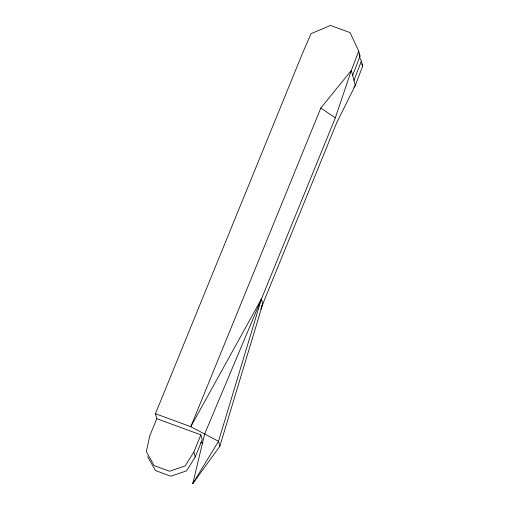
<?xml version="1.0" encoding="UTF-8"?>
<svg xmlns="http://www.w3.org/2000/svg" width="509" height="509" viewBox="0 0 509 509"><rect width="100%" height="100%" fill="white"/><g stroke="black" fill="none" stroke-linecap="round" stroke-linejoin="round"><path stroke-width="0.76" d="M193.611 481.349L192.803 483.55L219.831 446.285L262.771 303.898L261.441 298.936L218.501 441.316L192.803 483.55L204.643 433.999L261.441 298.936L335.329 117.872L351.325 70.452L358.705 51.167L350.135 32.646L330.506 25.45L311.018 33.689L302.785 52.662L155.436 413.722L156.766 418.691L149.754 435.882L146.306 451.617L154.119 465.601L169.51 471.245L185.219 465.881L193.846 452.043L200.864 434.851L156.766 418.691M352.654 75.421L360.035 56.136L358.705 51.167M353.984 80.384L361.365 61.099L359.386 56.823M361.365 61.099L362.694 66.068L355.314 85.353L336.659 122.841L260.723 309.058M353.812 87.204L355.314 85.353L351.325 70.452L320.81 108.073L190.786 426.682L218.501 441.316L219.831 446.285M147.635 456.586L155.449 470.57L170.839 476.214L186.548 470.85L195.176 457.012L202.194 439.814L200.864 434.851M261.715 306.03L262.771 303.898M261.441 298.936L190.786 426.682L155.436 413.722M200.673 442.684L202.881 443.097M320.81 108.073L335.329 117.872M359.042 53.999L360.035 56.136M361.702 63.93L362.694 66.068M193.846 452.043L195.176 457.012"/></g></svg>
